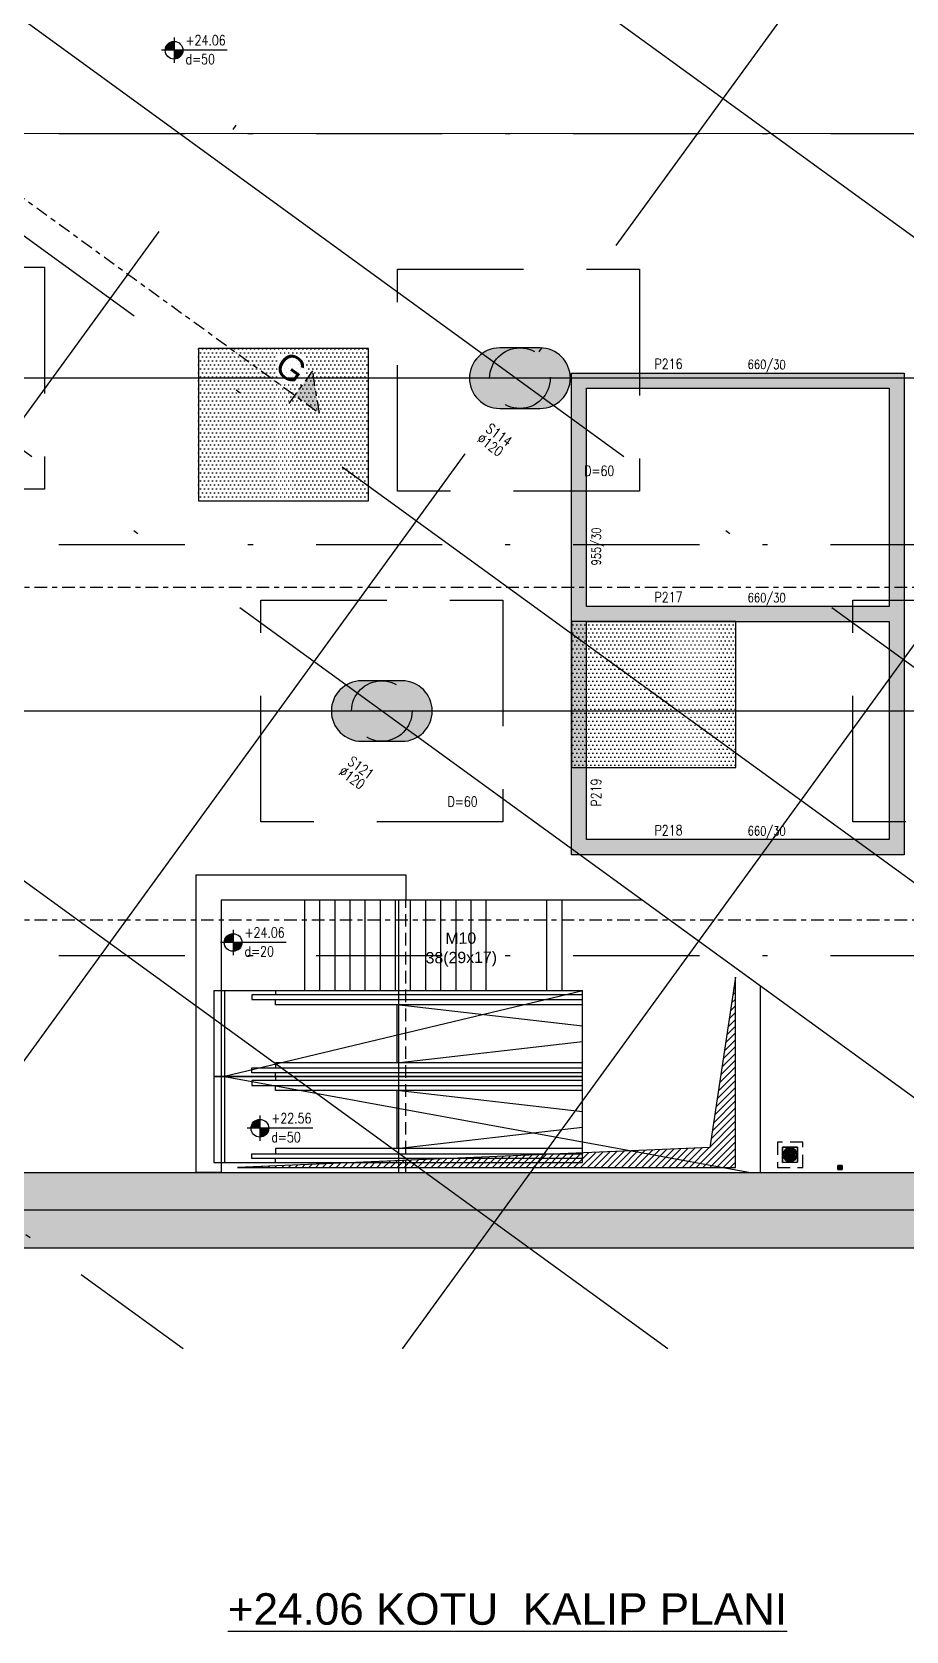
# Model space of a CAD drawing. Header units: millimetres. Extents: x 400392 to 401374, y 4543900 to 4544115.
# Drawn here: x 400742 to 400759.33, y 4544000.53 to 4544032.24 of the extents above; entities that cross this region are included whole.
import ezdxf
from ezdxf.enums import TextEntityAlignment as Align

# ---------------------------------------------------------------- set-up
doc = ezdxf.new("R2010")
doc.units = ezdxf.units.MM
for name, pattern in [('AKS', [3, 2.5, -0.25, 0, -0.25]), ('CENTER', [2, 1.25, -0.25, 0.25, -0.25]), ('CIZGI', [0.4, 0.25, -0.15]), ('CONTINU', [0]), ('DASHDOT2', [0.5, 0.25, -0.125, 0, -0.125]), ('HIDDEN', [0.375, 0.25, -0.125])]:
    doc.linetypes.add(name, pattern=pattern)
doc.layers.add('A-DETL', color=90, linetype='Continuous', lineweight=15)
doc.layers.add('A-DETL-GENF', color=92, linetype='Continuous', lineweight=9)
for name, color, linetype in [('aks prota', 2, 'AKS'), ('boşluk prota', 2, 'Continuous'), ('boşluk taraması prota', 252, 'Continuous'), ('kesit tarama prota', 252, 'Continuous'), ('kiriş prota', 6, 'Continuous'), ('kolon prota', 1, 'Continuous'), ('kolon tarama prota', 252, 'Continuous'), ('lkolon prota', 4, 'Continuous'), ('lperde prota', 4, 'Continuous'), ('merdiven prota', 2, 'Continuous'), ('perde prota', 1, 'Continuous'), ('PRT-AL-TUNEL_EKSENI', 14, 'DASHDOT2'), ('PRT-MI-a_fit_drainage', 10, 'Continuous'), ('prt-s-taxis', 7, 'Continuous'), ('skesit prota', 7, 'Continuous'), ('st-s_level (kot)', 6, 'Continuous'), ('st-s_levelmark (kot işareti)', 4, 'Continuous'), ('st_s_ölçü', 4, 'Continuous'), ('temel prota', 6, 'Continuous'), ('tkesit prota', 7, 'Continuous'), ('tkolon prota', 6, 'Continuous'), ('tperde prota', 6, 'Continuous'), ('tplan prota', 7, 'Continuous')]:
    doc.layers.add(name, color=color, linetype=linetype)
doc.styles.add('Arial', font='Arial.ttf')
doc.styles.add('OLCU', font='romanstw.shx')
doc.styles.add('PRT-MI-a_Arial', font='Arial.ttf', dxfattribs={"height": 30})
doc.styles.add('tkolon', font='romanstw.shx')
pattern_1 = [(0, (399653.418435, 4543598.75701), (0.0396875, 0.079375), [0, -0.079375])]

# ---------------------------------------------------------------- blocks, each defined once
blk = doc.blocks.new('+24.06 mekanik')
at = {"layer": 'kolon tarama prota', "color": 253}
for p, q in [((71951, 152894), (71708, 152718)), ((71708, 152718), (71951, 152894)), ((72127, 152652), (71951, 152894)), ((71951, 152894), (72127, 152652)), ((71951, 152894), (71951, 152894)), ((72875, 153120), (72810, 153073)), ((72810, 153073), (72875, 153120)), ((72810, 153073), (72857, 153008)), ((72857, 153008), (72810, 153073)), ((72810, 153073), (72810, 153073)), ((72837, 153049), (72833, 153046)), ((72833, 153046), (72837, 153049)), ((72833, 153046), (72833, 153046)), ((72837, 153049), (72837, 153049)), ((72839, 153038), (72843, 153041)), ((72843, 153041), (72839, 153038)), ((72839, 153038), (72839, 153038)), ((72840, 153091), (72843, 153086)), ((72843, 153086), (72840, 153091)), ((72840, 153091), (72840, 153091)), ((72843, 153086), (72843, 153086)), ((72847, 153056), (72843, 153053)), ((72843, 153053), (72847, 153056)), ((72843, 153053), (72843, 153053)), ((72843, 153041), (72843, 153041)), ((72847, 153081), (72850, 153076)), ((72850, 153076), (72847, 153081)), ((72847, 153081), (72847, 153081)), ((72847, 153056), (72847, 153056)), ((72851, 153092), (72848, 153097)), ((72848, 153097), (72851, 153092)), ((72848, 153097), (72848, 153097)), ((72849, 153045), (72853, 153048)), ((72853, 153048), (72849, 153045)), ((72849, 153045), (72849, 153045)), ((72850, 153076), (72850, 153076)), ((72851, 153092), (72851, 153092)), ((72858, 153064), (72853, 153060)), ((72853, 153060), (72858, 153064)), ((72853, 153060), (72853, 153060)), ((72853, 153048), (72853, 153048)), ((72859, 153082), (72855, 153087)), ((72855, 153087), (72859, 153082)), ((72855, 153087), (72855, 153087)), ((72855, 153071), (72858, 153066)), ((72858, 153066), (72855, 153071)), ((72855, 153071), (72855, 153071)), ((72857, 153008), (72922, 153055)), ((72922, 153055), (72857, 153008)), ((72857, 153008), (72857, 153008)), ((72858, 153066), (72858, 153066)), ((72858, 153064), (72858, 153064)), ((72859, 153082), (72859, 153082)), ((72859, 153052), (72864, 153056)), ((72864, 153056), (72859, 153052)), ((72859, 153052), (72859, 153052)), ((72866, 153072), (72863, 153077)), ((72863, 153077), (72866, 153072)), ((72863, 153077), (72863, 153077)), ((72864, 153056), (72864, 153056)), ((72866, 153072), (72866, 153072)), ((72866, 153056), (72869, 153051)), ((72869, 153051), (72866, 153056)), ((72866, 153056), (72866, 153056)), ((72873, 153075), (72868, 153071)), ((72868, 153071), (72873, 153075)), ((72868, 153071), (72868, 153071)), ((72869, 153051), (72869, 153051)), ((72873, 153075), (72873, 153075)), ((72873, 153045), (72876, 153041)), ((72876, 153041), (72873, 153045)), ((72873, 153045), (72873, 153045)), ((72874, 153063), (72879, 153067)), ((72879, 153067), (72874, 153063)), ((72874, 153063), (72874, 153063)), ((72877, 153057), (72874, 153062)), ((72874, 153062), (72877, 153057)), ((72874, 153062), (72874, 153062)), ((72922, 153055), (72875, 153120)), ((72875, 153120), (72922, 153055)), ((72875, 153120), (72875, 153120)), ((72876, 153041), (72876, 153041)), ((72877, 153057), (72877, 153057)), ((72883, 153082), (72879, 153079)), ((72879, 153079), (72883, 153082)), ((72879, 153079), (72879, 153079)), ((72879, 153067), (72879, 153067)), ((72880, 153035), (72884, 153031)), ((72884, 153031), (72880, 153035)), ((72880, 153035), (72880, 153035)), ((72885, 153047), (72881, 153051)), ((72881, 153051), (72885, 153047)), ((72881, 153051), (72881, 153051)), ((72883, 153082), (72883, 153082)), ((72884, 153031), (72884, 153031)), ((72885, 153071), (72889, 153074)), ((72889, 153074), (72885, 153071)), ((72885, 153071), (72885, 153071)), ((72885, 153047), (72885, 153047)), ((72893, 153089), (72889, 153086)), ((72889, 153086), (72893, 153089)), ((72889, 153086), (72889, 153086)), ((72889, 153074), (72889, 153074)), ((72892, 153037), (72889, 153041)), ((72889, 153041), (72892, 153037)), ((72889, 153041), (72889, 153041)), ((72892, 153037), (72892, 153037)), ((72893, 153089), (72893, 153089)), ((72894, 153078), (72899, 153081)), ((72899, 153081), (72894, 153078)), ((72894, 153078), (72894, 153078)), ((72899, 153081), (72899, 153081)), ((72922, 153055), (72922, 153055)), ((71708, 152718), (71884, 152475)), ((71884, 152475), (71708, 152718)), ((71708, 152718), (71708, 152718)), ((71818, 152618), (71801, 152607)), ((71801, 152607), (71818, 152618)), ((71801, 152607), (71801, 152607)), ((71807, 152598), (71824, 152610)), ((71824, 152610), (71807, 152598)), ((71807, 152598), (71807, 152598)), ((71818, 152618), (71818, 152618)), ((71824, 152610), (71824, 152610)), ((71831, 152795), (71843, 152779)), ((71843, 152779), (71831, 152795)), ((71831, 152795), (71831, 152795)), ((71854, 152645), (71838, 152633)), ((71838, 152633), (71854, 152645)), ((71838, 152633), (71838, 152633)), ((71851, 152785), (71839, 152801)), ((71839, 152801), (71851, 152785)), ((71839, 152801), (71839, 152801)), ((71843, 152779), (71843, 152779)), ((71844, 152625), (71860, 152637)), ((71860, 152637), (71844, 152625)), ((71844, 152625), (71844, 152625)), ((71851, 152785), (71851, 152785)), ((71854, 152645), (71854, 152645)), ((71858, 152759), (71870, 152742)), ((71870, 152742), (71858, 152759)), ((71858, 152759), (71858, 152759)), ((71860, 152637), (71860, 152637)), ((71878, 152748), (71866, 152764)), ((71866, 152764), (71878, 152748)), ((71866, 152764), (71866, 152764)), ((71870, 152742), (71870, 152742)), ((71891, 152671), (71874, 152660)), ((71874, 152660), (71891, 152671)), ((71874, 152660), (71874, 152660)), ((71878, 152748), (71878, 152748)), ((71880, 152651), (71897, 152663)), ((71897, 152663), (71880, 152651)), ((71880, 152651), (71880, 152651)), ((71884, 152722), (71896, 152706)), ((71896, 152706), (71884, 152722)), ((71884, 152722), (71884, 152722)), ((71884, 152475), (72127, 152652)), ((72127, 152652), (71884, 152475)), ((71891, 152671), (71891, 152671)), ((71904, 152712), (71892, 152728)), ((71892, 152728), (71904, 152712)), ((71892, 152728), (71892, 152728)), ((71896, 152706), (71896, 152706)), ((71897, 152663), (71897, 152663)), ((71904, 152712), (71904, 152712)), ((71931, 152658), (71943, 152642)), ((71943, 152642), (71931, 152658)), ((71931, 152658), (71931, 152658)), ((71955, 152718), (71939, 152706)), ((71939, 152706), (71955, 152718)), ((71939, 152706), (71939, 152706)), ((71951, 152647), (71939, 152664)), ((71939, 152664), (71951, 152647)), ((71939, 152664), (71939, 152664)), ((71943, 152642), (71943, 152642)), ((71944, 152698), (71961, 152710)), ((71961, 152710), (71944, 152698)), ((71944, 152698), (71944, 152698)), ((71951, 152647), (71951, 152647)), ((71955, 152718), (71955, 152718)), ((71958, 152621), (71969, 152605)), ((71969, 152605), (71958, 152621)), ((71958, 152621), (71958, 152621)), ((71961, 152710), (71961, 152710)), ((71977, 152611), (71966, 152627)), ((71966, 152627), (71977, 152611)), ((71966, 152627), (71966, 152627)), ((71969, 152605), (71969, 152605)), ((71991, 152745), (71975, 152733)), ((71975, 152733), (71991, 152745)), ((71975, 152733), (71975, 152733)), ((71977, 152611), (71977, 152611)), ((71981, 152725), (71997, 152736)), ((71997, 152736), (71981, 152725)), ((71981, 152725), (71981, 152725)), ((71984, 152585), (71996, 152569)), ((71996, 152569), (71984, 152585)), ((71984, 152585), (71984, 152585)), ((71991, 152745), (71991, 152745)), ((72004, 152575), (71992, 152591)), ((71992, 152591), (72004, 152575)), ((71992, 152591), (71992, 152591)), ((71996, 152569), (71996, 152569)), ((71997, 152736), (71997, 152736)), ((72004, 152575), (72004, 152575)), ((72028, 152771), (72012, 152759)), ((72012, 152759), (72028, 152771)), ((72012, 152759), (72012, 152759)), ((72018, 152751), (72034, 152763)), ((72034, 152763), (72018, 152751)), ((72018, 152751), (72018, 152751)), ((72028, 152771), (72028, 152771)), ((72034, 152763), (72034, 152763)), ((72127, 152652), (72127, 152652)), ((71884, 152475), (71884, 152475))]:
    blk.add_line(p, q, dxfattribs=at)
for centre, radius, start, end in [((72866, 153064), 40, 126, 306), ((72866, 153064), 40, 126, 306), ((72866, 153064), 37.3, 133.6967, 208.3033), ((72866, 153064), 37.3, 133.6967, 208.3033), ((72866, 153064), 33, 0, 180), ((72866, 153064), 33, 180, 0), ((72866, 153064), 32, 134.9893, 207.0107), ((72866, 153064), 32, 134.9893, 207.0107), ((72866, 153064), 30, 126, 306), ((72866, 153064), 30, 126, 306), ((72866, 153064), 37.3, 223.6967, 298.3033), ((72866, 153064), 37.3, 223.6967, 298.3033), ((72866, 153064), 25, 126, 306), ((72866, 153064), 25, 126, 306), ((72866, 153064), 25.3, 137.3831, 204.6169), ((72866, 153064), 25.3, 137.3831, 204.6169), ((72866, 153064), 40, 306, 126), ((72866, 153064), 40, 306, 126), ((72866, 153064), 32, 224.9893, 297.0107), ((72866, 153064), 32, 224.9893, 297.0107), ((72866, 153064), 20, 140.4775, 201.5225), ((72866, 153064), 20, 140.4775, 201.5225), ((72866, 153064), 37.3, 43.6967, 118.3033), ((72866, 153064), 37.3, 43.6967, 118.3033), ((72866, 153064), 30, 306, 126), ((72866, 153064), 30, 306, 126), ((72866, 153047), 16.5, 90, 270), ((72866, 153064), 25.3, 227.3831, 294.6169), ((72866, 153064), 25.3, 227.3831, 294.6169), ((72866, 153064), 32, 44.9893, 117.0107), ((72866, 153064), 32, 44.9893, 117.0107), ((72866, 153064), 25, 306, 126), ((72866, 153064), 25, 306, 126), ((72866, 153064), 13.3, 148.0243, 193.9757), ((72866, 153064), 13.3, 148.0243, 193.9757), ((72866, 153064), 20, 230.4775, 291.5225), ((72866, 153064), 20, 230.4775, 291.5225), ((72866, 153064), 25.3, 47.3831, 114.6169), ((72866, 153064), 25.3, 47.3831, 114.6169), ((72866, 153064), 8, 164.6822, 177.3178), ((72866, 153064), 8, 164.6822, 177.3178), ((72866, 153064), 20, 50.4775, 111.5225), ((72866, 153064), 20, 50.4775, 111.5225), ((72866, 153064), 13.3, 238.0243, 283.9757), ((72866, 153064), 13.3, 238.0243, 283.9757), ((72866, 153064), 13.3, 58.0243, 103.9757), ((72866, 153064), 13.3, 58.0243, 103.9757), ((72866, 153064), 8, 254.6822, 267.3178), ((72866, 153064), 8, 254.6822, 267.3178), ((72866, 153080), 16.5, 270, 90), ((72866, 153064), 8, 74.6822, 87.3178), ((72866, 153064), 8, 74.6822, 87.3178), ((72866, 153064), 8, 344.6822, 357.3178), ((72866, 153064), 8, 344.6822, 357.3178), ((72866, 153064), 13.3, 328.0243, 13.9757), ((72866, 153064), 13.3, 328.0243, 13.9757), ((72866, 153064), 20, 320.4775, 21.5225), ((72866, 153064), 20, 320.4775, 21.5225), ((72866, 153064), 25.3, 317.3831, 24.6169), ((72866, 153064), 25.3, 317.3831, 24.6169), ((72866, 153064), 32, 314.9893, 27.0107), ((72866, 153064), 32, 314.9893, 27.0107), ((72866, 153064), 37.3, 313.6967, 28.3033), ((72866, 153064), 37.3, 313.6967, 28.3033), ((71918, 152685), 140, 128.0467, 213.9533), ((71918, 152685), 140, 128.0467, 213.9533), ((71918, 152685), 120, 128.388, 213.612), ((71918, 152685), 120, 128.388, 213.612), ((71918, 152685), 140, 218.0467, 303.9533), ((71918, 152685), 140, 218.0467, 303.9533), ((71918, 152685), 100, 126, 306), ((71918, 152685), 100, 126, 306), ((71918, 152685), 95, 129.017, 212.983), ((71918, 152685), 95, 129.017, 212.983), ((71918, 152685), 120, 218.388, 303.612), ((71918, 152685), 120, 218.388, 303.612), ((71918, 152685), 90, 126, 306), ((71918, 152685), 90, 126, 306), ((71918, 152685), 140, 38.0467, 123.9533), ((71918, 152685), 140, 38.0467, 123.9533), ((71918, 152685), 75, 129.8226, 212.1774), ((71918, 152685), 75, 129.8226, 212.1774), ((71918, 152685), 95, 219.017, 302.983), ((71918, 152685), 95, 219.017, 302.983), ((71918, 152685), 120, 38.388, 123.612), ((71918, 152685), 120, 38.388, 123.612), ((71918, 152685), 100, 306, 126), ((71918, 152685), 100, 306, 126), ((71918, 152685), 59, 0, 180), ((71918, 152685), 59, 180, 0), ((71918, 152685), 75, 219.8226, 302.1774), ((71918, 152685), 75, 219.8226, 302.1774), ((71918, 152685), 90, 306, 126), ((71918, 152685), 90, 306, 126), ((71918, 152685), 95, 39.017, 122.983), ((71918, 152685), 95, 39.017, 122.983), ((71918, 152685), 50, 126, 306), ((71918, 152685), 50, 126, 306), ((71918, 152685), 50, 131.7392, 210.2608), ((71918, 152685), 50, 131.7392, 210.2608), ((71918, 152685), 75, 39.8226, 122.1774), ((71918, 152685), 75, 39.8226, 122.1774), ((71918, 152685), 50, 221.7392, 300.2608), ((71918, 152685), 50, 221.7392, 300.2608), ((71918, 152685), 50, 306, 126), ((71918, 152685), 50, 306, 126), ((71918, 152685), 30, 135.5941, 206.4059), ((71918, 152685), 30, 135.5941, 206.4059), ((71918, 152655), 29.5, 90, 270), ((71918, 152685), 50, 41.7392, 120.2608), ((71918, 152685), 50, 41.7392, 120.2608), ((71918, 152685), 30, 225.5941, 296.4059), ((71918, 152685), 30, 225.5941, 296.4059), ((71918, 152685), 30, 45.5941, 116.4059), ((71918, 152685), 30, 45.5941, 116.4059), ((71918, 152714), 29.5, 270, 90), ((71918, 152685), 30, 315.5941, 26.4059), ((71918, 152685), 30, 315.5941, 26.4059), ((71918, 152685), 50, 311.7392, 30.2608), ((71918, 152685), 50, 311.7392, 30.2608), ((71918, 152685), 75, 309.8226, 32.1774), ((71918, 152685), 75, 309.8226, 32.1774), ((71918, 152685), 95, 309.017, 32.983), ((71918, 152685), 95, 309.017, 32.983), ((71918, 152685), 120, 308.388, 33.612), ((71918, 152685), 120, 308.388, 33.612), ((71918, 152685), 140, 308.0467, 33.9533), ((71918, 152685), 140, 308.0467, 33.9533)]:
    blk.add_arc(centre, radius, start, end, dxfattribs=at)
blk = doc.blocks.new('Stair_Anotation')
at = {"color": 0, "style": 'PRT-MI-a_Arial'}
blk.add_attdef('M.ADI', text='', height=0.2, dxfattribs=at).set_placement((0, 0), align=Align.BOTTOM_CENTER)
blk.add_attdef('BAS.SAYI-(EN-RIHT)', text='', height=0.2, dxfattribs=at).set_placement((0, -0.08), align=Align.TOP_CENTER)
blk = doc.blocks.new('170 EXCALATOR')
at = {"color": 253}
blk.add_lwpolyline([(53250.8, 3429.1), (53250.8, 3599.1)], dxfattribs=at)
at = {"layer": 'st_s_ölçü', "color": 252, "ltscale": 0.1}
blk.add_line((53961.2, 3599.1), (53961.2, 3429.1), dxfattribs=at)
for points in [[(53250.8, 3599.1), (53982.2, 3599.1), (53982.2, 3429.1), (53250.8, 3429.1)], [(53250.8, 3591.6), (53906.5, 3591.6), (53906.5, 3581.8), (53250.8, 3581.8)], [(53859.5, 3599.1), (53859.5, 3591.6)], [(53250.8, 3571.6), (53859.5, 3571.6), (53859.5, 3581.8)], [(53250.8, 3529.1), (53619.3, 3571.6), (53619.3, 3456.6), (53250.8, 3499.1)], [(53250.8, 3456.6), (53859.5, 3456.6), (53859.5, 3446.3)], [(53250.8, 3436.6), (53906.5, 3436.6), (53906.5, 3446.3), (53250.8, 3446.3)], [(53859.5, 3429.1), (53859.5, 3436.6)]]:
    blk.add_lwpolyline(points, dxfattribs=at)
blk = doc.blocks.new('PLAN_KOT')
at = {"layer": 'st-s_levelmark (kot işareti)'}
h = blk.add_hatch(color=256, dxfattribs=at)
h.paths.add_polyline_path([(0, 17.5, 0.414214), (-17.5, 0), (0, 0)])
h.paths.add_polyline_path([(17.5, 0), (0, 0), (0, -17.5, 0.414214)])
for p, q in [((105, 0), (-25, 0)), ((0, 25), (0, -25))]:
    blk.add_line(p, q, dxfattribs=at)
blk.add_circle((0, 0), 17.5, dxfattribs=at)
at = {"layer": 'st-s_level (kot)', "color": 6, "style": 'OLCU', "width": 0.8}
for tag, p in [('KOT', (22.7, 9.8)), ('DÖŞEME_KALINLIĞI', (22.7, -27.6))]:
    blk.add_attdef(tag, p, '', height=20, dxfattribs=at)
blk = doc.blocks.new('YER SUZGECI_20x20')
at = {"color": 2}
blk.add_lwpolyline([(-20, 0), (0, 0), (0, 20), (-20, 20)], close=True, dxfattribs=at)
for points in [[(0, 20), (-20, 0)], [(-20, 20), (0, 0)]]:
    blk.add_lwpolyline(points, dxfattribs=at)
blk.add_circle((-10, 10), 7, dxfattribs=at)

msp = doc.modelspace()

# ---------------------------------------------------------------- hatches: boundary and pattern name
at = {"layer": 'boşluk taraması prota', "ltscale": 2}
h = msp.add_hatch(dxfattribs=at)
h.set_pattern_fill('ANSI31', color=256, scale=0.03, style=0)
h.set_pattern_definition([(45, (400041.737555, 4543598.43201), (-0.067351921, 0.067351921), [])])
h.paths.add_polyline_path([(400755.946, 4544013.494), (400755.44, 4544010.113), (400746.071, 4544009.72), (400755.946, 4544009.72)])
at = {"layer": 'kesit tarama prota'}
h = msp.add_hatch(color=256, dxfattribs=at)
h.dxf.hatch_style = 1
h.paths.add_polyline_path([(400747.562, 4544025.516), (400747.695, 4544024.678), (400747.209, 4544025.03)])
at = {"layer": 'kolon tarama prota'}
h = msp.add_hatch(dxfattribs=at)
h.set_pattern_fill('DOTS', color=2, scale=0.05)
h.set_pattern_definition(pattern_1)
h.paths.add_polyline_path([(400748.671, 4544025.957), (400745.3, 4544025.957), (400745.3, 4544022.941), (400748.671, 4544022.941)])
h = msp.add_hatch(color=256, dxfattribs=at)
h.dxf.hatch_style = 1
edge = h.paths.add_edge_path()
edge.add_arc((400751.272, 4544025.37), 0.6, 90, 270)
edge.add_line((400751.272, 4544024.77), (400752.072, 4544024.77))
edge.add_arc((400752.072, 4544025.37), 0.6, 270, 450)
edge.add_line((400752.072, 4544025.97), (400751.272, 4544025.97))
h = msp.add_hatch(color=256, dxfattribs=at)
h.dxf.hatch_style = 1
h.paths.add_polyline_path([(400759.293, 4544025.47), (400752.693, 4544025.47), (400752.693, 4544015.92), (400759.293, 4544015.92)])
h.paths.add_polyline_path([(400752.993, 4544020.845), (400752.993, 4544025.17), (400758.993, 4544025.17), (400758.993, 4544020.845)], flags=16)
h.paths.add_polyline_path([(400758.993, 4544020.545), (400758.993, 4544016.22), (400752.993, 4544016.22), (400752.993, 4544020.545)], flags=16)
h = msp.add_hatch(dxfattribs=at)
h.set_pattern_fill('DOTS', color=2, scale=0.05)
h.set_pattern_definition(pattern_1)
h.paths.add_polyline_path([(400755.952, 4544020.545), (400752.693, 4544020.545), (400752.693, 4544017.651), (400755.952, 4544017.651)])
h = msp.add_hatch(color=256, dxfattribs=at)
h.dxf.hatch_style = 1
edge = h.paths.add_edge_path()
edge.add_arc((400748.533, 4544018.77), 0.6, 90, 270)
edge.add_line((400748.533, 4544018.17), (400749.333, 4544018.17))
edge.add_arc((400749.333, 4544018.77), 0.6, 270, 450)
edge.add_line((400749.333, 4544019.37), (400748.533, 4544019.37))
h = msp.add_hatch(color=256, dxfattribs=at)
h.dxf.hatch_style = 1
h.paths.add_polyline_path([(400779.792, 4544009.62), (400731.073, 4544009.62), (400733.138, 4544008.12), (400778.792, 4544008.12), (400778.792, 4544007.82), (400779.792, 4544007.82)])

# ---------------------------------------------------------------- linework, layer by layer
at = {"layer": 'A-DETL', "color": 1, "lineweight": 5}
msp.add_lwpolyline([(400664.5, 4544030.22), (400822.949, 4544030.22)], dxfattribs=at)
at = {"layer": 'aks prota', "ltscale": 10}
for p, q in [((400789.822, 4544006.12), (400706.635, 4544066.559)), ((400778.083, 4544006.12), (400702.579, 4544060.977)), ((400768.372, 4544008.911), (400700.551, 4544058.186)), ((400766.344, 4544006.12), (400698.523, 4544055.394)), ((400754.605, 4544006.12), (400694.468, 4544049.812)), ((400729.823, 4544008.056), (400757.272, 4544045.838)), ((400735.89, 4544003.648), (400763.34, 4544041.429)), ((400749.342, 4544006.12), (400770.969, 4544035.886)), ((400826.849, 4544025.37), (400660.93, 4544025.37)), ((400826.849, 4544018.77), (400660.93, 4544018.77)), ((400826.849, 4544008.87), (400660.93, 4544008.87))]:
    msp.add_line(p, q, dxfattribs=at)
at = {"layer": 'boşluk prota', "ltscale": 0.05}
msp.add_lwpolyline([(400755.946, 4544013.494), (400755.44, 4544010.113), (400746.071, 4544009.72), (400755.946, 4544009.72)], close=True, dxfattribs=at)
at = {"layer": 'kiriş prota'}
msp.add_line((400749.273, 4544009.62), (400749.273, 4544015.02), dxfattribs=at)
at = {"layer": 'kiriş prota', "linetype": 'HIDDEN'}
msp.add_line((400749.407, 4544009.62), (400749.407, 4544015.02), dxfattribs=at)
at = {"layer": 'kiriş prota'}
msp.add_lwpolyline([(400754.094, 4544015.02), (400747.399, 4544015.02), (400747.399, 4544013.22), (400745.75, 4544013.22), (400745.75, 4544009.62), (400756.444, 4544009.62), (400756.444, 4544013.313)], close=True, dxfattribs=at)
msp.add_lwpolyline([(400747.399, 4544015.02), (400745.75, 4544015.02)], dxfattribs=at)
at = {"layer": 'kolon prota', "color": 1}
for points in [[(400751.272, 4544025.97, 1), (400751.272, 4544024.77), (400752.072, 4544024.77, 1), (400752.072, 4544025.97)], [(400748.533, 4544019.37, 1), (400748.533, 4544018.17), (400749.333, 4544018.17, 1), (400749.333, 4544019.37)]]:
    msp.add_lwpolyline(points, format="xyb", close=True, dxfattribs=at)
at = {"layer": 'kolon prota', "color": 5, "linetype": 'HIDDEN', "ltscale": 5}
for centre in [(400751.672, 4544025.37), (400748.933, 4544018.77)]:
    msp.add_circle(centre, 0.6, dxfattribs=at)
at = {"layer": 'merdiven prota', "linetype": 'HIDDEN', "ltscale": 10}
for p, q in [((400747.399, 4544015.02), (400747.399, 4544013.22)), ((400747.699, 4544015.02), (400747.699, 4544013.22)), ((400747.999, 4544015.02), (400747.999, 4544013.22)), ((400748.299, 4544015.02), (400748.299, 4544013.22)), ((400748.599, 4544015.02), (400748.599, 4544013.22)), ((400748.899, 4544015.02), (400748.899, 4544013.22)), ((400749.199, 4544015.02), (400749.199, 4544013.22)), ((400749.499, 4544015.02), (400749.499, 4544013.22)), ((400749.799, 4544015.02), (400749.799, 4544013.22)), ((400750.099, 4544015.02), (400750.099, 4544013.22)), ((400750.399, 4544015.02), (400750.399, 4544013.22)), ((400750.699, 4544015.02), (400750.699, 4544013.22)), ((400750.999, 4544015.02), (400750.999, 4544013.22)), ((400752.2, 4544015.02), (400752.2, 4544013.22)), ((400752.5, 4544015.02), (400752.5, 4544013.22))]:
    msp.add_line(p, q, dxfattribs=at)
msp.add_lwpolyline([(400745.748, 4544013.22), (400745.603, 4544013.22), (400745.603, 4544009.82), (400745.748, 4544009.82)], dxfattribs=at)
at = {"layer": 'merdiven prota', "color": 4}
msp.add_lwpolyline([(400752.917, 4544013.22), (400745.813, 4544011.52), (400756.244, 4544009.62)], dxfattribs=at)
at = {"layer": 'perde prota'}
msp.add_lwpolyline([(400752.693, 4544025.47), (400759.293, 4544025.47), (400759.293, 4544015.92), (400752.693, 4544015.92)], close=True, dxfattribs=at)
for points in [[(400752.993, 4544020.845), (400752.993, 4544025.17), (400758.993, 4544025.17), (400758.993, 4544020.845)], [(400758.993, 4544020.845), (400752.993, 4544020.845)], [(400758.993, 4544020.545), (400758.993, 4544016.22), (400752.993, 4544016.22), (400752.993, 4544020.545)], [(400752.993, 4544020.545), (400758.993, 4544020.545)], [(400779.792, 4544009.62), (400779.792, 4544007.82), (400778.792, 4544007.82), (400778.792, 4544008.12), (400733.138, 4544008.12), (400731.073, 4544009.62), (400779.792, 4544009.62)]]:
    msp.add_lwpolyline(points, dxfattribs=at)
at = {"layer": 'PRT-AL-TUNEL_EKSENI', "ltscale": 10}
for p, q in [((400744.993, 4544006.12), (400691.147, 4544045.241)), ((400660.93, 4544030.22), (400826.849, 4544030.22)), ((400660.93, 4544022.07), (400826.849, 4544022.07)), ((400660.93, 4544013.92), (400826.849, 4544013.92))]:
    msp.add_line(p, q, dxfattribs=at)
at = {"layer": 'PRT-MI-a_fit_drainage', "color": 2, "linetype": 'CIZGI'}
msp.add_lwpolyline([(400756.779, 4544010.221), (400756.779, 4544009.721), (400757.279, 4544009.721), (400757.279, 4544010.221)], close=True, dxfattribs=at)
at = {"layer": 'skesit prota', "linetype": 'CENTER', "ltscale": 0.2}
for p, q in [((400747.562, 4544025.516), (400747.033, 4544024.788)), ((400747.695, 4544024.678), (400747.562, 4544025.516))]:
    msp.add_line(p, q, dxfattribs=at)
for points in [[(400699.375, 4544059.784), (400747.695, 4544024.678)], [(400699.375, 4544059.784), (400747.695, 4544024.678)], [(400656.249, 4544021.227), (400823.03, 4544021.227)], [(400722.249, 4544014.629), (400801.215, 4544014.629)]]:
    msp.add_lwpolyline(points, dxfattribs=at)
at = {"layer": 'temel prota', "linetype": 'HIDDEN', "ltscale": 10}
for points in [[(400737.448, 4544027.57), (400742.248, 4544027.57), (400742.248, 4544023.17), (400737.448, 4544023.17)], [(400749.243, 4544027.53), (400754.043, 4544027.53), (400754.043, 4544023.13), (400749.243, 4544023.13)], [(400746.533, 4544020.97), (400751.333, 4544020.97), (400751.333, 4544016.57), (400746.533, 4544016.57)], [(400758.272, 4544020.97), (400763.072, 4544020.97), (400763.072, 4544016.57), (400758.272, 4544016.57)]]:
    msp.add_lwpolyline(points, close=True, dxfattribs=at)
at = {"layer": 'temel prota'}
for points in [[(400745.3, 4544025.957), (400745.3, 4544022.941), (400748.671, 4544022.941), (400748.671, 4544025.957)], [(400752.693, 4544020.545), (400752.693, 4544017.651), (400755.952, 4544017.651), (400755.952, 4544020.545)]]:
    msp.add_lwpolyline(points, close=True, dxfattribs=at)
at = {"layer": 'temel prota', "color": 5}
msp.add_lwpolyline([(400745.25, 4544015.02), (400745.25, 4544015.52), (400749.407, 4544015.52), (400749.407, 4544015.02), (400745.75, 4544015.02), (400745.75, 4544009.62), (400745.25, 4544009.62), (400745.25, 4544015.02)], dxfattribs=at)

# ---------------------------------------------------------------- block references
at = {"layer": 'A-DETL-GENF', "xscale": 0.001, "yscale": 0.001, "zscale": 0.001, "rotation": 323.9999999999982}
msp.add_blockref('+24.06 mekanik', (400609.1, 4543928.718), dxfattribs=at)
at = {"layer": 'PRT-MI-a_fit_drainage', "color": 2, "xscale": 0.01, "yscale": 0.01, "zscale": 0.01, "rotation": 269.9905996631218}
msp.add_blockref('YER SUZGECI_20x20', (400756.929, 4544009.871), dxfattribs=at)
at = {"layer": 'prt-s-taxis'}
ref = msp.add_blockref('Stair_Anotation', (400750.51, 4544014.086), dxfattribs=dict(at, xscale=-1.125, yscale=1.125, zscale=1.125, rotation=0.5489632544569911))
ref.add_attrib('M.ADI', 'M10', dxfattribs={"layer": '0', "color": 0, "height": 0.225, "rotation": 0.549, "style": 'PRT-MI-a_Arial'}).set_placement((400750.501, 4544014.086), align=Align.BOTTOM_CENTER)
ref.add_attrib('BAS.SAYI-(EN-RIHT)', '38(29x17)', dxfattribs={"layer": '0', "color": 0, "height": 0.225, "rotation": 0.549, "style": 'PRT-MI-a_Arial'}).set_placement((400750.509, 4544013.996), align=Align.TOP_CENTER)
at = {"layer": 'st-s_level (kot)', "linetype": 'CONTINU', "ltscale": 0.1, "xscale": 0.01, "yscale": 0.01, "zscale": 0.01}
for p, values in [((400744.815, 4544031.873), {'KOT': '+24.06', 'DÖŞEME_KALINLIĞI': 'd=50'}), ((400745.985, 4544014.18), {'KOT': '+24.06', 'DÖŞEME_KALINLIĞI': 'd=20'}), ((400746.516, 4544010.497), {'KOT': '+22.56', 'DÖŞEME_KALINLIĞI': 'd=50'})]:
    msp.add_blockref('PLAN_KOT', p, dxfattribs=at).add_auto_attribs(values)
at = {"layer": 'st_s_ölçü', "linetype": 'CONTINU', "xscale": -0.01, "yscale": 0.01, "zscale": 0.01}
for p in [(401285.424, 4543977.229), (401285.424, 4543975.529)]:
    msp.add_blockref('170 EXCALATOR', p, dxfattribs=at)

# ---------------------------------------------------------------- texts
at = {"layer": 'lkolon prota', "style": 'tkolon', "width": 0.8}
for p in [(400750.803, 4544024.127), (400748.063, 4544017.527)]:
    msp.add_text('%%C120', height=0.2, rotation=324, dxfattribs=at).set_placement(p)
at = {"layer": 'lperde prota', "style": 'tkolon', "width": 0.8}
for s, rotation, p in [('660/30', 359.6395, (400756.188, 4544025.645)), ('955/30', 89.6395, (400753.183, 4544021.657)), ('955/30', 89.6395, (400753.183, 4544021.657)), ('660/30', 359.6395, (400756.188, 4544021.02)), ('660/30', 359.6395, (400756.188, 4544016.395)), ('660/30', 359.6395, (400756.188, 4544016.395))]:
    msp.add_text(s, height=0.18, rotation=rotation, dxfattribs=at).set_placement(p, align=Align.MIDDLE_LEFT)
at = {"layer": 'st-s_level (kot)', "color": 6, "style": 'OLCU', "width": 0.8}
for p in [(400752.948, 4544023.434), (400750.238, 4544016.874)]:
    msp.add_attdef('D=60', p, '', height=0.2, dxfattribs=at)
at = {"layer": 'tkesit prota', "style": 'Arial'}
msp.add_text('G', height=0.5, rotation=324, dxfattribs=at).set_placement((400746.77, 4544025.535))
at = {"layer": 'tkolon prota', "style": 'tkolon', "width": 0.8}
for s, p in [('S114', (400750.978, 4544024.328)), ('S121', (400748.238, 4544017.728))]:
    msp.add_text(s, height=0.2, rotation=324, dxfattribs=at).set_placement(p)
at = {"layer": 'tperde prota', "style": 'tkolon', "width": 0.8}
for s, rotation, p in [('P216', 0.4693, (400754.341, 4544025.652)), ('P217', 0.4693, (400754.341, 4544021.027)), ('P219', 90.4693, (400753.184, 4544016.876)), ('P218', 0.4693, (400754.341, 4544016.402))]:
    msp.add_text(s, height=0.2, rotation=rotation, dxfattribs=at).set_placement(p, align=Align.MIDDLE_LEFT)
at = {"layer": 'tplan prota', "style": 'Arial'}
msp.add_text('%%U+24.06 KOTU  KALIP PLANI', height=0.625, dxfattribs=at).set_placement((400751.425, 4544000.964), align=Align.MIDDLE)

doc.saveas('drawing.dxf')
